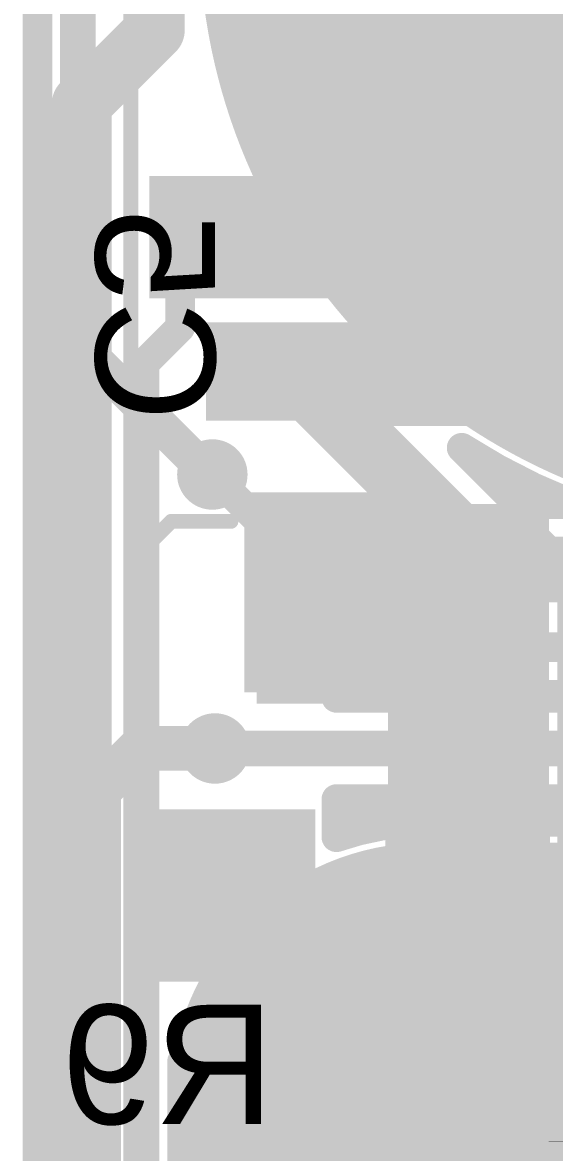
# Model space of a CAD drawing. Header units: millimetres. Extents: x -1.12 to 0.87, y -0.24 to 1.5.
# Drawn here: x -0.4455 to -0.2672, y 0.5165 to 0.8955 of the extents above; entities that cross this region are included whole.
import ezdxf

# ---------------------------------------------------------------- set-up
doc = ezdxf.new("R2010")
doc.units = ezdxf.units.MM
doc.header["$MEASUREMENT"] = 0
for name, color, linetype in [('BottomLayer', 5, 'Continuous'), ('BottomOverlay', 54, 'Continuous'), ('BottomPaste', 16, 'Continuous'), ('BottomSolder', 6, 'Continuous'), ('Mechanical2', 216, 'Continuous'), ('TopLayer', 1, 'Continuous'), ('TopOverlay', 2, 'Continuous'), ('TopPaste', 8, 'Continuous'), ('TopSolder', 216, 'Continuous'), ('ViaHoleLayer', 16, 'Continuous')]:
    doc.layers.add(name, color=color, linetype=linetype)
doc.styles.add('Arial', font='', dxfattribs={"height": 0.2})
doc.styles.get('Arial').set_extended_font_data('Arial')

# ---------------------------------------------------------------- blocks, each defined once
blk = doc.blocks.new('C___0402_B_3')
at = {"layer": 'BottomLayer'}
for points in [[(-0.0095, 0.0125), (-0.0095, -0.0125), (-0.0275, -0.0125), (-0.0275, 0.0125)], [(0.0275, 0.0125), (0.0275, -0.0125), (0.0095, -0.0125), (0.0095, 0.0125)]]:
    blk.add_hatch(color=5, dxfattribs=at).paths.add_polyline_path(points)
at = {"layer": 'BottomPaste'}
for points in [[(-0.0095, 0.0125), (-0.0095, -0.0125), (-0.0275, -0.0125), (-0.0275, 0.0125)], [(0.0275, 0.0125), (0.0275, -0.0125), (0.0095, -0.0125), (0.0095, 0.0125)]]:
    blk.add_hatch(color=16, dxfattribs=at).paths.add_polyline_path(points)
at = {"layer": 'BottomSolder'}
for points in [[(-0.00714, 0.01486), (-0.00714, -0.01486), (-0.02986, -0.01486), (-0.02986, 0.01486)], [(0.02986, 0.01486), (0.02986, -0.01486), (0.00714, -0.01486), (0.00714, 0.01486)]]:
    blk.add_hatch(color=6, dxfattribs=at).paths.add_polyline_path(points)
at = {"layer": 'BottomOverlay', "const_width": 0.005}
for points in [[(-0.031, 0.016), (-0.011, 0.016)], [(-0.031, 0.016), (-0.031, -0.016)], [(0.011, 0.016), (0.031, 0.016)], [(0.031, 0.016), (0.031, -0.016)], [(-0.031, -0.016), (-0.011, -0.016)], [(0.011, -0.016), (0.031, -0.016)]]:
    blk.add_lwpolyline(points, dxfattribs=at)
at = {"layer": 'BottomOverlay', "const_width": 0.0025}
for points in [[(-0.03225, 0.016, 1), (-0.02975, 0.016, 1)], [(-0.03225, 0.016, 1), (-0.02975, 0.016, 1)], [(-0.01225, 0.016, 1), (-0.00975, 0.016, 1)], [(0.00975, 0.016, 1), (0.01225, 0.016, 1)], [(0.02975, 0.016, 1), (0.03225, 0.016, 1)], [(0.02975, 0.016, 1), (0.03225, 0.016, 1)], [(-0.03225, -0.016, 1), (-0.02975, -0.016, 1)], [(-0.03225, -0.016, 1), (-0.02975, -0.016, 1)], [(-0.01225, -0.016, 1), (-0.00975, -0.016, 1)], [(0.00975, -0.016, 1), (0.01225, -0.016, 1)], [(0.02975, -0.016, 1), (0.03225, -0.016, 1)], [(0.02975, -0.016, 1), (0.03225, -0.016, 1)]]:
    blk.add_lwpolyline(points, format="xyb", close=True, dxfattribs=at)
blk = doc.blocks.new('S______B______0402_B_8')
at = {"layer": 'BottomLayer'}
for points in [[(-0.0095, 0.0125), (-0.0095, -0.0125), (-0.0275, -0.0125), (-0.0275, 0.0125)], [(0.0275, 0.0125), (0.0275, -0.0125), (0.0095, -0.0125), (0.0095, 0.0125)]]:
    blk.add_hatch(color=5, dxfattribs=at).paths.add_polyline_path(points)
at = {"layer": 'BottomPaste'}
for points in [[(-0.0095, 0.0125), (-0.0095, -0.0125), (-0.0275, -0.0125), (-0.0275, 0.0125)], [(0.0275, 0.0125), (0.0275, -0.0125), (0.0095, -0.0125), (0.0095, 0.0125)]]:
    blk.add_hatch(color=16, dxfattribs=at).paths.add_polyline_path(points)
at = {"layer": 'BottomSolder'}
for points in [[(-0.00733, 0.01467), (-0.00733, -0.01467), (-0.02967, -0.01467), (-0.02967, 0.01467)], [(0.02967, 0.01467), (0.02967, -0.01467), (0.00733, -0.01467), (0.00733, 0.01467)]]:
    blk.add_hatch(color=6, dxfattribs=at).paths.add_polyline_path(points)
at = {"layer": 'BottomOverlay'}
for points, const_width in [([(0.031, 0.016), (-0.031, 0.016)], 0.005), ([(-0.031, 0.016), (-0.031, -0.016)], 0.005), ([(0.032, 0.017), (-0.032, 0.017)], 0.000127), ([(0.031, 0.016), (0.031, -0.016)], 0.005), ([(0.031, -0.016), (-0.031, -0.016)], 0.005)]:
    blk.add_lwpolyline(points, dxfattribs=dict(at, const_width=const_width))
for points, const_width in [([(-0.03225, 0.016, 1), (-0.02975, 0.016, 1)], 0.0025), ([(-0.03225, 0.016, 1), (-0.02975, 0.016, 1)], 0.0025), ([(-0.03203, 0.017, 1), (-0.03197, 0.017, 1)], 0.0000635), ([(0.02975, 0.016, 1), (0.03225, 0.016, 1)], 0.0025), ([(0.02975, 0.016, 1), (0.03225, 0.016, 1)], 0.0025), ([(0.03197, 0.017, 1), (0.03203, 0.017, 1)], 0.0000635), ([(-0.03225, -0.016, 1), (-0.02975, -0.016, 1)], 0.0025), ([(-0.03225, -0.016, 1), (-0.02975, -0.016, 1)], 0.0025), ([(0.02975, -0.016, 1), (0.03225, -0.016, 1)], 0.0025), ([(0.02975, -0.016, 1), (0.03225, -0.016, 1)], 0.0025)]:
    blk.add_lwpolyline(points, format="xyb", close=True, dxfattribs=dict(at, const_width=const_width))
at = {"layer": 'BottomOverlay', "text_generation_flag": 2}
blk.add_text('SB4', height=0.04, rotation=-180, dxfattribs=at).set_placement((-0.10975, 0.01579))
blk = doc.blocks.new('TC33X_2_104E__B_22')
at = {"layer": 'BottomLayer'}
for points in [[(-0.02362, 0.02362), (0.02362, 0.02362), (0.02362, -0.02362), (-0.02362, -0.02362)], [(0.05512, 0.02362), (0.10236, 0.02362), (0.10236, -0.02362), (0.05512, -0.02362)], [(0.00787, -0.07087), (0.07087, -0.07087), (0.07087, -0.12992), (0.00787, -0.12992)]]:
    blk.add_hatch(color=5, dxfattribs=at).paths.add_polyline_path(points)
at = {"layer": 'BottomPaste'}
for points in [[(-0.02362, 0.02362), (0.02362, 0.02362), (0.02362, -0.02362), (-0.02362, -0.02362)], [(0.05512, 0.02362), (0.10236, 0.02362), (0.10236, -0.02362), (0.05512, -0.02362)], [(0.00787, -0.07087), (0.07087, -0.07087), (0.07087, -0.12992), (0.00787, -0.12992)]]:
    blk.add_hatch(color=16, dxfattribs=at).paths.add_polyline_path(points)
at = {"layer": 'BottomSolder'}
for points in [[(-0.02762, 0.02762), (0.02762, 0.02762), (0.02762, -0.02762), (-0.02762, -0.02762)], [(0.05112, 0.02762), (0.10636, 0.02762), (0.10636, -0.02762), (0.05112, -0.02762)], [(0.00387, -0.06687), (0.07487, -0.06687), (0.07487, -0.13392), (0.00387, -0.13392)]]:
    blk.add_hatch(color=6, dxfattribs=at).paths.add_polyline_path(points)
at = {"layer": 'BottomOverlay', "const_width": 0.005}
for points in [[(-0.03252, 0.02776), (-0.03252, -0.11231)], [(0.11126, 0.02776), (-0.03252, 0.02776)], [(0.11126, 0.02776), (0.11126, -0.11231)], [(-0.038, 0.005), (-0.043, 0.01)], [(-0.043, 0.01), (-0.043, 0)], [(-0.038, 0.005), (-0.043, 0)], [(-0.02063, -0.1242), (-0.03252, -0.11231)], [(0.11126, -0.11231), (0.09937, -0.1242)], [(-0.00063, -0.1242), (-0.02063, -0.1242)], [(0.09937, -0.1242), (0.07937, -0.1242)]]:
    blk.add_lwpolyline(points, dxfattribs=at)
at = {"layer": 'BottomOverlay', "const_width": 0.0025}
for points in [[(-0.03377, 0.02776, 1), (-0.03127, 0.02776, 1)], [(-0.03377, 0.02776, 1), (-0.03127, 0.02776, 1)], [(0.11001, 0.02776, 1), (0.11251, 0.02776, 1)], [(0.11001, 0.02776, 1), (0.11251, 0.02776, 1)], [(-0.04425, 0.01, 1), (-0.04175, 0.01, 1)], [(-0.04425, 0.01, 1), (-0.04175, 0.01, 1)], [(-0.03925, 0.005, 1), (-0.03675, 0.005, 1)], [(-0.03925, 0.005, 1), (-0.03675, 0.005, 1)], [(-0.04425, 0, 1), (-0.04175, 0, 1)], [(-0.04425, 0, 1), (-0.04175, 0, 1)], [(-0.03377, -0.11231, 1), (-0.03127, -0.11231, 1)], [(-0.03377, -0.11231, 1), (-0.03127, -0.11231, 1)], [(0.11001, -0.11231, 1), (0.11251, -0.11231, 1)], [(0.11001, -0.11231, 1), (0.11251, -0.11231, 1)], [(-0.02188, -0.1242, 1), (-0.01938, -0.1242, 1)], [(-0.02188, -0.1242, 1), (-0.01938, -0.1242, 1)], [(-0.00188, -0.1242, 1), (0.00062, -0.1242, 1)], [(0.07812, -0.1242, 1), (0.08062, -0.1242, 1)], [(0.09812, -0.1242, 1), (0.10062, -0.1242, 1)], [(0.09812, -0.1242, 1), (0.10062, -0.1242, 1)]]:
    blk.add_lwpolyline(points, format="xyb", close=True, dxfattribs=at)
blk = doc.blocks.new('SOIC_8_B_29')
at = {"layer": 'BottomLayer'}
for points in [[(-0.13681, 0.06319), (-0.13681, 0.08681), (-0.07579, 0.08681), (-0.07579, 0.06319)], [(0.07579, 0.06319), (0.07579, 0.08681), (0.13681, 0.08681), (0.13681, 0.06319)], [(-0.13681, 0.01319), (-0.13681, 0.03681), (-0.07579, 0.03681), (-0.07579, 0.01319)], [(0.07579, 0.01319), (0.07579, 0.03681), (0.13681, 0.03681), (0.13681, 0.01319)], [(-0.13681, -0.03681), (-0.13681, -0.01319), (-0.07579, -0.01319), (-0.07579, -0.03681)], [(0.07579, -0.03681), (0.07579, -0.01319), (0.13681, -0.01319), (0.13681, -0.03681)], [(-0.13681, -0.08681), (-0.13681, -0.06319), (-0.07579, -0.06319), (-0.07579, -0.08681)], [(0.07579, -0.08681), (0.07579, -0.06319), (0.13681, -0.06319), (0.13681, -0.08681)]]:
    blk.add_hatch(color=5, dxfattribs=at).paths.add_polyline_path(points)
at = {"layer": 'BottomOverlay'}
blk.add_hatch(color=54, dxfattribs=at).paths.add_polyline_path([(-0.072, -0.088), (-0.059, -0.088), (-0.059, -0.062), (-0.072, -0.062)])
at = {"layer": 'BottomPaste'}
for points in [[(-0.13681, 0.06319), (-0.13681, 0.08681), (-0.07579, 0.08681), (-0.07579, 0.06319)], [(0.07579, 0.06319), (0.07579, 0.08681), (0.13681, 0.08681), (0.13681, 0.06319)], [(-0.13681, 0.01319), (-0.13681, 0.03681), (-0.07579, 0.03681), (-0.07579, 0.01319)], [(0.07579, 0.01319), (0.07579, 0.03681), (0.13681, 0.03681), (0.13681, 0.01319)], [(-0.13681, -0.03681), (-0.13681, -0.01319), (-0.07579, -0.01319), (-0.07579, -0.03681)], [(0.07579, -0.03681), (0.07579, -0.01319), (0.13681, -0.01319), (0.13681, -0.03681)], [(-0.13681, -0.08681), (-0.13681, -0.06319), (-0.07579, -0.06319), (-0.07579, -0.08681)], [(0.07579, -0.08681), (0.07579, -0.06319), (0.13681, -0.06319), (0.13681, -0.08681)]]:
    blk.add_hatch(color=16, dxfattribs=at).paths.add_polyline_path(points)
at = {"layer": 'BottomSolder'}
for points in [[(-0.14081, 0.05919), (-0.14081, 0.09081), (-0.07179, 0.09081), (-0.07179, 0.05919)], [(0.07179, 0.05919), (0.07179, 0.09081), (0.14081, 0.09081), (0.14081, 0.05919)], [(-0.14081, 0.00919), (-0.14081, 0.04081), (-0.07179, 0.04081), (-0.07179, 0.00919)], [(0.07179, 0.00919), (0.07179, 0.04081), (0.14081, 0.04081), (0.14081, 0.00919)], [(-0.14081, -0.04081), (-0.14081, -0.00919), (-0.07179, -0.00919), (-0.07179, -0.04081)], [(0.07179, -0.04081), (0.07179, -0.00919), (0.14081, -0.00919), (0.14081, -0.04081)], [(-0.14081, -0.09081), (-0.14081, -0.05919), (-0.07179, -0.05919), (-0.07179, -0.09081)], [(0.07179, -0.09081), (0.07179, -0.05919), (0.14081, -0.05919), (0.14081, -0.09081)]]:
    blk.add_hatch(color=6, dxfattribs=at).paths.add_polyline_path(points)
at = {"layer": 'BottomOverlay', "const_width": 0.005}
for points in [[(0.07837, 0.098), (-0.07837, 0.098)], [(-0.07837, 0.098), (-0.07837, 0.091)], [(0.07837, 0.098), (0.07837, 0.091)], [(-0.148, -0.07), (-0.148, -0.08)], [(-0.143, -0.075), (-0.148, -0.07)], [(-0.143, -0.075), (-0.148, -0.08)], [(-0.07837, -0.091), (-0.07837, -0.098)], [(0.07837, -0.091), (0.07837, -0.098)], [(0.07837, -0.098), (-0.07837, -0.098)]]:
    blk.add_lwpolyline(points, dxfattribs=at)
at = {"layer": 'BottomOverlay', "const_width": 0.0025}
for points in [[(-0.07962, 0.098, 1), (-0.07712, 0.098, 1)], [(-0.07962, 0.098, 1), (-0.07712, 0.098, 1)], [(0.07712, 0.098, 1), (0.07962, 0.098, 1)], [(0.07712, 0.098, 1), (0.07962, 0.098, 1)], [(-0.07962, 0.091, 1), (-0.07712, 0.091, 1)], [(0.07712, 0.091, 1), (0.07962, 0.091, 1)], [(-0.14925, -0.07, 1), (-0.14675, -0.07, 1)], [(-0.14925, -0.07, 1), (-0.14675, -0.07, 1)], [(-0.14425, -0.075, 1), (-0.14175, -0.075, 1)], [(-0.14425, -0.075, 1), (-0.14175, -0.075, 1)], [(-0.14925, -0.08, 1), (-0.14675, -0.08, 1)], [(-0.14925, -0.08, 1), (-0.14675, -0.08, 1)], [(-0.07962, -0.091, 1), (-0.07712, -0.091, 1)], [(0.07712, -0.091, 1), (0.07962, -0.091, 1)], [(-0.07962, -0.098, 1), (-0.07712, -0.098, 1)], [(-0.07962, -0.098, 1), (-0.07712, -0.098, 1)], [(0.07712, -0.098, 1), (0.07962, -0.098, 1)], [(0.07712, -0.098, 1), (0.07962, -0.098, 1)]]:
    blk.add_lwpolyline(points, format="xyb", close=True, dxfattribs=at)
blk = doc.blocks.new('SEMG_SENSOR_33')
at = {"layer": 'TopLayer'}
h = blk.add_hatch(color=1, dxfattribs=at)
edge = h.paths.add_edge_path()
edge.add_arc((0, 0.3932), 0.19685, 0, 360)
h = blk.add_hatch(color=1, dxfattribs=at)
edge = h.paths.add_edge_path()
edge.add_arc((-0.12401, -0.0005), 0.08268, 90, 270)
edge.add_line((-0.12401, -0.08318), (0.12402, -0.08318))
edge.add_arc((0.12402, -0.0005), 0.08268, 270, 450)
edge.add_line((0.12402, 0.08217), (-0.12401, 0.08217))
at = {"layer": 'TopPaste'}
h = blk.add_hatch(color=8, dxfattribs=at)
edge = h.paths.add_edge_path()
edge.add_arc((0, 0.3932), 0.19685, 0, 360)
h = blk.add_hatch(color=8, dxfattribs=at)
edge = h.paths.add_edge_path()
edge.add_arc((-0.12401, -0.0005), 0.08268, 90, 270)
edge.add_line((-0.12401, -0.08318), (0.12402, -0.08318))
edge.add_arc((0.12402, -0.0005), 0.08268, 270, 450)
edge.add_line((0.12402, 0.08217), (-0.12401, 0.08217))
at = {"layer": 'TopSolder'}
h = blk.add_hatch(color=216, dxfattribs=at)
edge = h.paths.add_edge_path()
edge.add_arc((0, 0.3932), 0.20085, 0, 360)
h = blk.add_hatch(color=216, dxfattribs=at)
edge = h.paths.add_edge_path()
edge.add_arc((-0.12401, -0.0005), 0.08668, 90, 270)
edge.add_line((-0.12401, -0.08718), (0.12402, -0.08718))
edge.add_arc((0.12402, -0.0005), 0.08668, 270, 450)
edge.add_line((0.12402, 0.08617), (-0.12401, 0.08617))
at = {"layer": 'TopOverlay', "const_width": 0.005}
blk.add_lwpolyline([(-0.22375, -0.43172), (-0.22375, 0.43172)], dxfattribs=at)

msp = doc.modelspace()

# ---------------------------------------------------------------- hatches: boundary and pattern name
at = {"layer": 'BottomLayer'}
for points in [[(-0.403, 0.803), (-0.266, 0.803), (-0.266, 0.844), (-0.403, 0.844)], [(-0.384, 0.762), (-0.247, 0.762), (-0.247, 0.795), (-0.384, 0.795)], [(-0.323, 0.573), (-0.269, 0.573), (-0.269, 0.734), (-0.323, 0.734)], [(-0.367, 0.667), (-0.304, 0.667), (-0.304, 0.721), (-0.367, 0.721)], [(-0.353, 0.479), (-0.282, 0.479), (-0.282, 0.54), (-0.353, 0.54)]]:
    msp.add_hatch(color=5, dxfattribs=at).paths.add_polyline_path(points)
h = msp.add_hatch(color=5, dxfattribs=at)
edge = h.paths.add_edge_path()
edge.add_arc((-0.391, 0.82), 0.01181, 0, 360)
h = msp.add_hatch(color=5, dxfattribs=at)
edge = h.paths.add_edge_path()
edge.add_arc((-0.357, 0.7805), 0.01181, 0, 360)
h = msp.add_hatch(color=5, dxfattribs=at)
edge = h.paths.add_edge_path()
edge.add_arc((-0.38187, 0.74391), 0.01181, 0, 360)
h = msp.add_hatch(color=5, dxfattribs=at)
edge = h.paths.add_edge_path()
edge.add_arc((-0.381, 0.652), 0.01181, 0, 360)
at = {"layer": 'TopLayer'}
h = msp.add_hatch(color=1, dxfattribs=at)
edge = h.paths.add_edge_path()
edge.add_arc((-0.391, 0.82), 0.01181, 0, 360)
h = msp.add_hatch(color=1, dxfattribs=at)
edge = h.paths.add_edge_path()
edge.add_arc((-0.357, 0.7805), 0.01181, 0, 360)
h = msp.add_hatch(color=1, dxfattribs=at)
edge = h.paths.add_edge_path()
edge.add_arc((-0.38187, 0.74391), 0.01181, 0, 360)
h = msp.add_hatch(color=1, dxfattribs=at)
edge = h.paths.add_edge_path()
edge.add_arc((-0.381, 0.652), 0.01181, 0, 360)
at = {"layer": 'ViaHoleLayer'}
h = msp.add_hatch(color=16, dxfattribs=at)
edge = h.paths.add_edge_path()
edge.add_arc((-0.391, 0.82), 0.00591, 0, 360)
h = msp.add_hatch(color=16, dxfattribs=at)
edge = h.paths.add_edge_path()
edge.add_arc((-0.357, 0.7805), 0.00591, 0, 360)
h = msp.add_hatch(color=16, dxfattribs=at)
edge = h.paths.add_edge_path()
edge.add_arc((-0.38187, 0.74391), 0.00591, 0, 360)
h = msp.add_hatch(color=16, dxfattribs=at)
edge = h.paths.add_edge_path()
edge.add_arc((-0.381, 0.652), 0.00591, 0, 360)

# ---------------------------------------------------------------- linework, layer by layer
at = {"layer": 'BottomLayer'}
for points, const_width in [([(-0.427, 0.78803), (-0.427, 0.95138)], 0.012), ([(-0.35398, 0.89), (-0.34298, 0.901)], 0.01), ([(-0.35398, 0.82179), (-0.35398, 0.89)], 0.01), ([(-0.29828, 0.876), (-0.173, 0.876)], 0.018), ([(-0.391, 0.82), (-0.39044, 0.82056)], 0.02), ([(-0.39044, 0.82056), (-0.35692, 0.82056)], 0.02), ([(-0.35692, 0.82056), (-0.35398, 0.8235)], 0.02), ([(-0.35398, 0.8235), (-0.325, 0.8235)], 0.02), ([(-0.29828, 0.826), (-0.25777, 0.826)], 0.01), ([(-0.357, 0.8175), (-0.357, 0.82179)], 0.01), ([(-0.35398, 0.8135), (-0.35398, 0.8175)], 0.01), ([(-0.35848, 0.809), (-0.35398, 0.8135)], 0.01), ([(-0.427, 0.78803), (-0.38288, 0.74391)], 0.012), ([(-0.38288, 0.74391), (-0.38187, 0.74391)], 0.012), ([(-0.36035, 0.685), (-0.34398, 0.685)], 0.01), ([(-0.34398, 0.685), (-0.336, 0.685)], 0.01), ([(-0.336, 0.685), (-0.322, 0.671)], 0.01), ([(-0.42, 0.638), (-0.406, 0.652)], 0.015), ([(-0.406, 0.652), (-0.381, 0.652)], 0.015), ([(-0.31298, 0.62072), (-0.31298, 0.654)], 0.01), ([(-0.42, 0.304), (-0.42, 0.638)], 0.015), ([(-0.31298, 0.62072), (-0.29626, 0.604)], 0.01), ([(-0.29626, 0.53222), (-0.29626, 0.604)], 0.022), ([(-0.375, 0.56398), (-0.375, 0.604)], 0.01), ([(-0.39198, 0.547), (-0.375, 0.56398)], 0.01), ([(-0.39198, 0.49898), (-0.39198, 0.547)], 0.01), ([(-0.31898, 0.5095), (-0.29626, 0.53222)], 0.01)]:
    msp.add_lwpolyline(points, dxfattribs=dict(at, const_width=const_width))
for points, const_width in [([(-0.35648, 0.89, 1), (-0.35148, 0.89, 1)], 0.005), ([(-0.35648, 0.89, 1), (-0.35148, 0.89, 1)], 0.005), ([(-0.30278, 0.876, 1), (-0.29378, 0.876, 1)], 0.009), ([(-0.39544, 0.82056, 1), (-0.38544, 0.82056, 1)], 0.01), ([(-0.39544, 0.82056, 1), (-0.38544, 0.82056, 1)], 0.01), ([(-0.36192, 0.82056, 1), (-0.35192, 0.82056, 1)], 0.01), ([(-0.36192, 0.82056, 1), (-0.35192, 0.82056, 1)], 0.01), ([(-0.35898, 0.8235, 1), (-0.34898, 0.8235, 1)], 0.01), ([(-0.35898, 0.8235, 1), (-0.34898, 0.8235, 1)], 0.01), ([(-0.33, 0.8235, 1), (-0.32, 0.8235, 1)], 0.01), ([(-0.30078, 0.826, 1), (-0.29578, 0.826, 1)], 0.005), ([(-0.396, 0.82, 1), (-0.386, 0.82, 1)], 0.01), ([(-0.3595, 0.82179, 1), (-0.3545, 0.82179, 1)], 0.005), ([(-0.35648, 0.82179, 1), (-0.35148, 0.82179, 1)], 0.005), ([(-0.3595, 0.8175, 1), (-0.3545, 0.8175, 1)], 0.005), ([(-0.35648, 0.8175, 1), (-0.35148, 0.8175, 1)], 0.005), ([(-0.35648, 0.8135, 1), (-0.35148, 0.8135, 1)], 0.005), ([(-0.35648, 0.8135, 1), (-0.35148, 0.8135, 1)], 0.005), ([(-0.36098, 0.809, 1), (-0.35598, 0.809, 1)], 0.005), ([(-0.43, 0.78803, 1), (-0.424, 0.78803, 1)], 0.006), ([(-0.43, 0.78803, 1), (-0.424, 0.78803, 1)], 0.006), ([(-0.38588, 0.74391, 1), (-0.37988, 0.74391, 1)], 0.006), ([(-0.38588, 0.74391, 1), (-0.37988, 0.74391, 1)], 0.006), ([(-0.38487, 0.74391, 1), (-0.37887, 0.74391, 1)], 0.006), ([(-0.36285, 0.685, 1), (-0.35785, 0.685, 1)], 0.005), ([(-0.34648, 0.685, 1), (-0.34148, 0.685, 1)], 0.005), ([(-0.34648, 0.685, 1), (-0.34148, 0.685, 1)], 0.005), ([(-0.3385, 0.685, 1), (-0.3335, 0.685, 1)], 0.005), ([(-0.3385, 0.685, 1), (-0.3335, 0.685, 1)], 0.005), ([(-0.3245, 0.671, 1), (-0.3195, 0.671, 1)], 0.005), ([(-0.40975, 0.652, 1), (-0.40225, 0.652, 1)], 0.0075), ([(-0.40975, 0.652, 1), (-0.40225, 0.652, 1)], 0.0075), ([(-0.38475, 0.652, 1), (-0.37725, 0.652, 1)], 0.0075), ([(-0.31548, 0.654, 1), (-0.31048, 0.654, 1)], 0.005), ([(-0.42375, 0.638, 1), (-0.41625, 0.638, 1)], 0.0075), ([(-0.42375, 0.638, 1), (-0.41625, 0.638, 1)], 0.0075), ([(-0.31548, 0.62072, 1), (-0.31048, 0.62072, 1)], 0.005), ([(-0.31548, 0.62072, 1), (-0.31048, 0.62072, 1)], 0.005), ([(-0.30176, 0.604, 1), (-0.29076, 0.604, 1)], 0.011), ([(-0.3775, 0.604, 1), (-0.3725, 0.604, 1)], 0.005), ([(-0.29876, 0.604, 1), (-0.29376, 0.604, 1)], 0.005), ([(-0.3775, 0.56398, 1), (-0.3725, 0.56398, 1)], 0.005), ([(-0.3775, 0.56398, 1), (-0.3725, 0.56398, 1)], 0.005), ([(-0.39448, 0.547, 1), (-0.38948, 0.547, 1)], 0.005), ([(-0.39448, 0.547, 1), (-0.38948, 0.547, 1)], 0.005), ([(-0.30176, 0.53222, 1), (-0.29076, 0.53222, 1)], 0.011), ([(-0.29876, 0.53222, 1), (-0.29376, 0.53222, 1)], 0.005)]:
    msp.add_lwpolyline(points, format="xyb", close=True, dxfattribs=dict(at, const_width=const_width))
at = {"layer": 'Mechanical2', "const_width": 0.01}
msp.add_lwpolyline([(-0.44049, 0.10427), (-0.44049, 0.965)], dxfattribs=at)
msp.add_lwpolyline([(-0.44049, 0.10427), (-0.44049, 0.965)], dxfattribs=at)
at = {"layer": 'TopLayer'}
for points, const_width in [([(-0.40114, 0.89286), (-0.40114, 0.92903)], 0.02), ([(-0.42568, 0.86832), (-0.40114, 0.89286)], 0.02), ([(-0.42568, 0.34207), (-0.42568, 0.86832)], 0.02), ([(-0.39268, 0.81832), (-0.391, 0.82)], 0.01), ([(-0.39268, 0.79319), (-0.39268, 0.81832)], 0.01), ([(-0.40468, 0.78119), (-0.39268, 0.79319)], 0.01), ([(-0.357, 0.7805), (-0.2885, 0.712)], 0.022), ([(-0.40468, 0.47718), (-0.40468, 0.78119)], 0.01), ([(-0.29824, 0.75285), (-0.27939, 0.734)], 0.01), ([(-0.38187, 0.74391), (-0.32396, 0.686)], 0.01), ([(-0.28416, 0.74452), (-0.27363, 0.734)], 0.01), ([(-0.2832, 0.73781), (-0.27912, 0.74189)], 0.01), ([(-0.34024, 0.73263), (-0.30961, 0.702)], 0.01), ([(-0.34024, 0.72492), (-0.34024, 0.73263)], 0.01), ([(-0.27939, 0.734), (-0.26148, 0.734)], 0.01), ([(-0.34024, 0.72492), (-0.31733, 0.702)], 0.01), ([(-0.33231, 0.71698), (-0.32845, 0.72084)], 0.01), ([(-0.2885, 0.712), (-0.074, 0.712)], 0.022), ([(-0.31817, 0.70284), (-0.31431, 0.7067)], 0.01), ([(-0.31733, 0.702), (-0.30961, 0.702)], 0.01), ([(-0.32396, 0.686), (-0.069, 0.686)], 0.01), ([(-0.34024, 0.67966), (-0.33528, 0.6747)], 0.01), ([(-0.34024, 0.669), (-0.34024, 0.67966)], 0.01), ([(-0.32396, 0.67), (-0.12401, 0.67)], 0.01), ([(-0.34024, 0.669), (-0.12521, 0.669)], 0.01), ([(-0.381, 0.652), (-0.11, 0.652)], 0.012), ([(-0.34024, 0.635), (-0.12521, 0.635)], 0.01), ([(-0.34024, 0.6242), (-0.32944, 0.635)], 0.01), ([(-0.34024, 0.62225), (-0.34024, 0.635)], 0.01), ([(-0.31605, 0.635), (-0.30849, 0.62744)], 0.01), ([(-0.30872, 0.62744), (-0.30116, 0.635)], 0.01), ([(-0.28777, 0.635), (-0.28021, 0.62744)], 0.01), ([(-0.28044, 0.62744), (-0.27288, 0.635)], 0.01), ([(-0.34024, 0.63091), (-0.33362, 0.62428)], 0.01), ([(-0.3095, 0.62744), (-0.06147, 0.62744)], 0.01)]:
    msp.add_lwpolyline(points, dxfattribs=dict(at, const_width=const_width))
for points, const_width in [([(-0.40614, 0.89286, 1), (-0.39614, 0.89286, 1)], 0.01), ([(-0.40614, 0.89286, 1), (-0.39614, 0.89286, 1)], 0.01), ([(-0.43068, 0.86832, 1), (-0.42068, 0.86832, 1)], 0.01), ([(-0.43068, 0.86832, 1), (-0.42068, 0.86832, 1)], 0.01), ([(-0.39518, 0.81832, 1), (-0.39018, 0.81832, 1)], 0.005), ([(-0.39518, 0.81832, 1), (-0.39018, 0.81832, 1)], 0.005), ([(-0.3935, 0.82, 1), (-0.3885, 0.82, 1)], 0.005), ([(-0.39518, 0.79319, 1), (-0.39018, 0.79319, 1)], 0.005), ([(-0.39518, 0.79319, 1), (-0.39018, 0.79319, 1)], 0.005), ([(-0.3625, 0.7805, 1), (-0.3515, 0.7805, 1)], 0.011), ([(-0.40718, 0.78119, 1), (-0.40218, 0.78119, 1)], 0.005), ([(-0.40718, 0.78119, 1), (-0.40218, 0.78119, 1)], 0.005), ([(-0.30074, 0.75285, 1), (-0.29574, 0.75285, 1)], 0.005), ([(-0.30074, 0.75285, 1), (-0.29574, 0.75285, 1)], 0.005), ([(-0.38437, 0.74391, 1), (-0.37937, 0.74391, 1)], 0.005), ([(-0.28666, 0.74452, 1), (-0.28166, 0.74452, 1)], 0.005), ([(-0.28162, 0.74189, 1), (-0.27662, 0.74189, 1)], 0.005), ([(-0.2857, 0.73781, 1), (-0.2807, 0.73781, 1)], 0.005), ([(-0.34274, 0.73263, 1), (-0.33774, 0.73263, 1)], 0.005), ([(-0.34274, 0.73263, 1), (-0.33774, 0.73263, 1)], 0.005), ([(-0.28189, 0.734, 1), (-0.27689, 0.734, 1)], 0.005), ([(-0.28189, 0.734, 1), (-0.27689, 0.734, 1)], 0.005), ([(-0.27613, 0.734, 1), (-0.27113, 0.734, 1)], 0.005), ([(-0.34274, 0.72492, 1), (-0.33774, 0.72492, 1)], 0.005), ([(-0.34274, 0.72492, 1), (-0.33774, 0.72492, 1)], 0.005), ([(-0.33095, 0.72084, 1), (-0.32595, 0.72084, 1)], 0.005), ([(-0.33481, 0.71698, 1), (-0.32981, 0.71698, 1)], 0.005), ([(-0.294, 0.712, 1), (-0.283, 0.712, 1)], 0.011), ([(-0.294, 0.712, 1), (-0.283, 0.712, 1)], 0.011), ([(-0.31681, 0.7067, 1), (-0.31181, 0.7067, 1)], 0.005), ([(-0.32067, 0.70284, 1), (-0.31567, 0.70284, 1)], 0.005), ([(-0.31983, 0.702, 1), (-0.31483, 0.702, 1)], 0.005), ([(-0.31983, 0.702, 1), (-0.31483, 0.702, 1)], 0.005), ([(-0.31211, 0.702, 1), (-0.30711, 0.702, 1)], 0.005), ([(-0.31211, 0.702, 1), (-0.30711, 0.702, 1)], 0.005), ([(-0.32646, 0.686, 1), (-0.32146, 0.686, 1)], 0.005), ([(-0.32646, 0.686, 1), (-0.32146, 0.686, 1)], 0.005), ([(-0.34274, 0.67966, 1), (-0.33774, 0.67966, 1)], 0.005), ([(-0.34274, 0.67966, 1), (-0.33774, 0.67966, 1)], 0.005), ([(-0.33778, 0.6747, 1), (-0.33278, 0.6747, 1)], 0.005), ([(-0.33778, 0.6747, 1), (-0.33278, 0.6747, 1)], 0.005), ([(-0.33777, 0.67469, 1), (-0.33277, 0.67469, 1)], 0.005), ([(-0.32646, 0.67, 1), (-0.32146, 0.67, 1)], 0.005), ([(-0.32646, 0.67, 1), (-0.32146, 0.67, 1)], 0.005), ([(-0.32646, 0.67, 1), (-0.32146, 0.67, 1)], 0.005), ([(-0.34274, 0.669, 1), (-0.33774, 0.669, 1)], 0.005), ([(-0.34274, 0.669, 1), (-0.33774, 0.669, 1)], 0.005), ([(-0.384, 0.652, 1), (-0.378, 0.652, 1)], 0.006), ([(-0.34274, 0.635, 1), (-0.33774, 0.635, 1)], 0.005), ([(-0.34274, 0.635, 1), (-0.33774, 0.635, 1)], 0.005), ([(-0.33194, 0.635, 1), (-0.32694, 0.635, 1)], 0.005), ([(-0.31855, 0.635, 1), (-0.31355, 0.635, 1)], 0.005), ([(-0.30366, 0.635, 1), (-0.29866, 0.635, 1)], 0.005), ([(-0.29027, 0.635, 1), (-0.28527, 0.635, 1)], 0.005), ([(-0.27538, 0.635, 1), (-0.27038, 0.635, 1)], 0.005), ([(-0.34274, 0.63091, 1), (-0.33774, 0.63091, 1)], 0.005), ([(-0.34274, 0.6242, 1), (-0.33774, 0.6242, 1)], 0.005), ([(-0.33612, 0.62428, 1), (-0.33112, 0.62428, 1)], 0.005), ([(-0.312, 0.62744, 1), (-0.307, 0.62744, 1)], 0.005), ([(-0.312, 0.62744, 1), (-0.307, 0.62744, 1)], 0.005), ([(-0.31122, 0.62744, 1), (-0.30622, 0.62744, 1)], 0.005), ([(-0.31099, 0.62744, 1), (-0.30599, 0.62744, 1)], 0.005), ([(-0.28294, 0.62744, 1), (-0.27794, 0.62744, 1)], 0.005), ([(-0.28271, 0.62744, 1), (-0.27771, 0.62744, 1)], 0.005), ([(-0.34274, 0.62225, 1), (-0.33774, 0.62225, 1)], 0.005), ([(-0.34274, 0.62225, 1), (-0.33774, 0.62225, 1)], 0.005)]:
    msp.add_lwpolyline(points, format="xyb", close=True, dxfattribs=dict(at, const_width=const_width))
at = {"layer": 'TopLayer', "const_width": 0.01}
for points in [[(-0.26148, 0.734, -0.049813), (-0.29824, 0.75285)], [(-0.32396, 0.67, -0.199231), (-0.33528, 0.6747)], [(-0.32396, 0.67, -0.198912), (-0.33527, 0.67469)], [(-0.34024, 0.62225, -0.083783), (-0.3095, 0.62744)]]:
    msp.add_lwpolyline(points, format="xyb", dxfattribs=at)

# ---------------------------------------------------------------- block references
msp.add_blockref('SEMG_SENSOR_33', (-0.18549, 0.53427))
for name, p, rotation in [('SOIC_8_B_29', (-0.19198, 0.851), 180), ('C___0402_B_3', (-0.357, 0.799), 90), ('TC33X_2_104E__B_22', (-0.29626, 0.604), 180), ('S______B______0402_B_8', (-0.237, 0.537), 180)]:
    msp.add_blockref(name, p, dxfattribs=dict(rotation=rotation))

# ---------------------------------------------------------------- texts
at = {"layer": 'BottomOverlay', "style": 'Arial', "text_generation_flag": 2}
msp.add_text('C5', height=0.04, rotation=270, dxfattribs=at).set_placement((-0.42099, 0.76168))
msp.add_text('R9', height=0.04, dxfattribs=at).set_placement((-0.36094, 0.52601))

doc.saveas('drawing.dxf')
